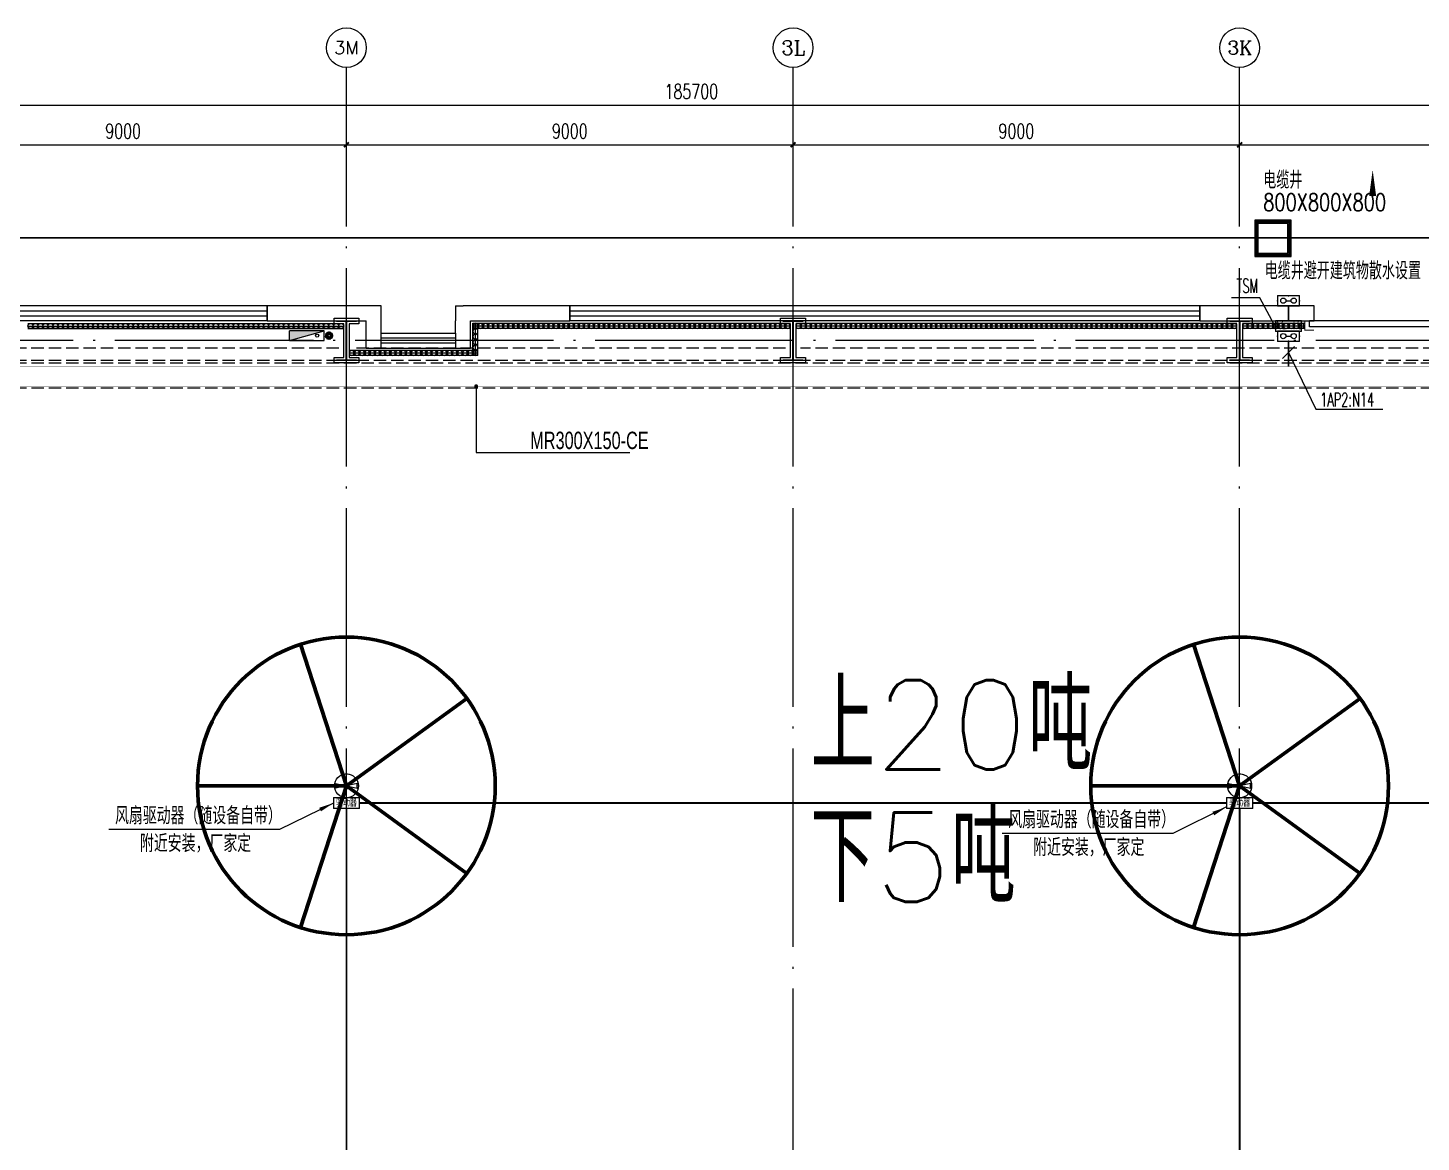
# Model space of a CAD drawing. Extents: x -1396510 to 1250330, y -1892470 to 1623980.
# Drawn here: x -234274 to -206197, y -1304230 to -1281770 of the extents above; entities that cross this region are included whole.
import ezdxf
from ezdxf.enums import TextEntityAlignment as Align

# ---------------------------------------------------------------- set-up
doc = ezdxf.new("R2010")
doc.units = 0
doc.header["$LTSCALE"] = 1000
doc.header["$MEASUREMENT"] = 0
for name, pattern in [('10平面$0$DASH', [0.35, 0.25, -0.1]), ('DASH', [0.35, 0.25, -0.1]), ('DOTE', [2.42, 2, -0.2, 0.02, -0.2])]:
    doc.linetypes.add(name, pattern=pattern)
doc.layers.get('Defpoints').update_dxf_attribs({"color": 210})
for name, color, linetype in [('10平面$0$WINDOW', 4, 'Continuous'), ('A-AXIS-D', 1, 'Continuous'), ('A-AXIS-DOTE', 14, 'DOTE'), ('A-AXIS-SYMB', 3, 'Continuous'), ('A-HATCH-2', 251, 'Continuous'), ('A-HRAIL', 173, 'Continuous'), ('A-LIN-V', 9, 'Continuous'), ('A-SFCE', 30, 'Continuous'), ('A-WINDOW', 140, 'Continuous'), ('AS-COLN', 6, 'Continuous'), ('AS-WALL', 40, 'Continuous'), ('CABLETRAY', 4, 'Continuous'), ('CABLETRAY_DIM', 3, 'Continuous'), ('DIM-照明', 3, 'Continuous'), ('DIM-箱柜', 3, 'Continuous'), ('EQUIP-动力', 3, 'Continuous'), ('EQUIP-箱柜', 3, 'Continuous'), ('SB_ZF消火栓', 10, 'Continuous'), ('SB_ZF消火栓M', 10, 'Continuous'), ('TEL_TEXT', 7, 'Continuous'), ('WIRE-照明', 1, 'Continuous'), ('建-窗', 4, 'Continuous'), ('电气', 7, 'Continuous')]:
    doc.layers.add(name, color=color, linetype=linetype)
doc.layers.add('A-云线2', color=3, linetype='Continuous', plot=False)
doc.layers.add('LG-ZF消防', color=1, linetype='Continuous', lineweight=60)
doc.styles.add('_TCH_AXIS', font='COMPLEX', dxfattribs={"bigfont": 'GBCBIG'})
doc.styles.add('_TCH_DIM_T3', font='SIMPLEX', dxfattribs={"width": 0.705882, "bigfont": 'GBCBIG'})
doc.styles.add('_TEL_ATTDEF', font='GBENOR', dxfattribs={"width": 0.8, "height": 3, "bigfont": 'GBCBIG'})
doc.styles.add('_TEL_DIM', font='SIMPLEX', dxfattribs={"width": 0.8, "height": 3.5, "bigfont": 'HZTXT'})
doc.styles.add('A-STANDARD', font='SIMPLEX', dxfattribs={"bigfont": 'GBCBIG'})
doc.styles.add('HZTXT5', font='aa.shx', dxfattribs={"width": 0.7, "bigfont": 'hztxt.shx'})
doc.dimstyles.new('_TCH_ARCH&&100', dxfattribs={"dimtxt": 297.5, "dimasz": 100, "dimexe": 100, "dimexo": 100, "dimgap": 126.25, "dimtad": 1, "dimdec": 0, "dimzin": 0, "dimdsep": 46, "dimtxsty": '_TCH_DIM_T3', "dimblk": 'ARCHTICK', "dimcen": 0.09, "dimclrt": 7, "dimazin": 2, "dimtfac": 1, "dimtdec": 0, "dimtix": 1, "dimtmove": 2, "dimatfit": 3, "dimfxl": 0, "dimtolj": 1, "dimtzin": 0, "dimarcsym": 0})

# ---------------------------------------------------------------- blocks, each defined once
blk = doc.blocks.new('G$C2F382D44')
at = {"color": 0, "style": 'A-STANDARD'}
for s, p in [('上20吨', (-2949, 425)), ('下5吨', (-2952, -2245))]:
    blk.add_text(s, height=1800, dxfattribs=at).set_placement(p)
blk = doc.blocks.new('4324324')
at = {"layer": 'A-HATCH-2', "color": 8, "linetype": 'DASH'}
for p, q in [((-294754, 620270), (-135554, 620270)), ((-294754, 619770), (-135554, 619770))]:
    blk.add_line(p, q, dxfattribs=at)
blk = doc.blocks.new('w4324324')
at = {"layer": 'A-HATCH-2', "color": 0, "lineweight": 60}
for q in [(-1694760, 686605), (-1697614, 684532), (-1691907, 684532), (-1696524, 681178), (-1692997, 681178)]:
    blk.add_line((-1694760, 683605), q, dxfattribs=at)
blk.add_circle((-1694760, 683605), 3000, dxfattribs=at)
blk = doc.blocks.new('342343')
at = {"layer": 'A-LIN-V', "color": 8}
for p in [(1084560, 27556), (1084560, 9556)]:
    blk.add_blockref('w4324324', p, dxfattribs=at)
blk = doc.blocks.new('w42343243')
at = {"layer": 'A-HATCH-2', "color": 8}
blk.add_lwpolyline([(-165104, 621070), (-164604, 621070), (-164604, 620958), (-164800, 620958), (-164800, 620282), (-164604, 620282), (-164604, 620170), (-165104, 620170), (-165104, 620282), (-164908, 620282), (-164908, 620958), (-165104, 620958)], close=True, dxfattribs=at)
at = {"layer": 'AS-COLN', "color": 3}
blk.add_lwpolyline([(-165054, 621020), (-164654, 621020), (-164654, 621008), (-164850, 621008), (-164850, 620232), (-164654, 620232), (-164654, 620220), (-165054, 620220), (-165054, 620232), (-164858, 620232), (-164858, 621008), (-165054, 621008)], close=True, dxfattribs=at)
blk = doc.blocks.new('42343')
at = {"layer": 'A-WINDOW'}
for p in [(-63000, 100), (-54000, 100), (-45000, 100)]:
    blk.add_blockref('w42343243', p, dxfattribs=at)
blk = doc.blocks.new('3333')
at = {"layer": 'A-SFCE', "const_width": 20}
blk.add_lwpolyline([(-227064, 766320), (-227064, 766510), (-227244, 766510), (-227244, 766320)], dxfattribs=at)
blk = doc.blocks.new('A$C5D961328')
at = {"layer": 'SB_ZF消火栓'}
blk.add_hatch(color=256, dxfattribs=at).paths.add_polyline_path([(0, 40), (700, 40), (700, 240)])
for p, q in [((700, 240), (0, 240)), ((0, 240), (0, 40)), ((700, 240), (0, 40)), ((0, 40), (700, 40)), ((700, 240), (700, 40))]:
    blk.add_line(p, q, dxfattribs=at)
at = {"layer": 'SB_ZF消火栓', "color": 1}
blk.add_circle((140, 140), 32.5, dxfattribs=at)
blk = doc.blocks.new('we42342343234')
at = {"layer": 'LG-ZF消防'}
blk.add_circle((-228204, 620820), 50, dxfattribs=at)
at = {"layer": 'SB_ZF消火栓M', "rotation": 180}
blk.add_blockref('A$C5D961328', (-228304, 620960), dxfattribs=at)
blk = doc.blocks.new('_ArchTick')
at = {"color": 0, "linetype": 'ByBlock', "const_width": 0.4}
blk.add_lwpolyline([(-0.5, -0.5), (0.5, 0.5)], dxfattribs=at)
blk = doc.blocks.new('*D5842')
at = {"layer": 'A-AXIS-D', "color": 0, "lineweight": -2, "transparency": 16777216}
for p, q in [((76000, 3190), (76000, 4048)), ((76000, 3948), (85000, 3948)), ((85000, 3190), (85000, 4048))]:
    blk.add_line(p, q, dxfattribs=at)
at = {"layer": 'Defpoints', "color": 0, "transparency": 16777216}
for p in [(85000, 3948), (76000, 3090), (85000, 3090)]:
    blk.add_point(p, dxfattribs=at)
at = {"layer": 'A-AXIS-D', "color": 0, "lineweight": -2, "transparency": 16777216, "xscale": 100, "yscale": 100, "zscale": 100, "rotation": 180}
blk.add_blockref('_ArchTick', (76000, 3948), dxfattribs=at)
at = {"layer": 'A-AXIS-D', "color": 0, "lineweight": -2, "transparency": 16777216, "xscale": 100, "yscale": 100, "zscale": 100}
blk.add_blockref('_ArchTick', (85000, 3948), dxfattribs=at)
at = {"layer": 'A-AXIS-D', "color": 7, "transparency": 16777216, "insert": (80500, 4223), "char_height": 297.5, "attachment_point": 5, "style": '_TCH_DIM_T3'}
blk.add_mtext('\\A1;9000', dxfattribs=at)
blk = doc.blocks.new('*D5843')
at = {"layer": 'A-AXIS-D', "color": 0, "lineweight": -2, "transparency": 16777216}
for p, q in [((85000, 3190), (85000, 4048)), ((85000, 3948), (94000, 3948)), ((94000, 3190), (94000, 4048))]:
    blk.add_line(p, q, dxfattribs=at)
at = {"layer": 'Defpoints', "color": 0, "transparency": 16777216}
for p in [(94000, 3948), (85000, 3090), (94000, 3090)]:
    blk.add_point(p, dxfattribs=at)
at = {"layer": 'A-AXIS-D', "color": 0, "lineweight": -2, "transparency": 16777216, "xscale": 100, "yscale": 100, "zscale": 100, "rotation": 180}
blk.add_blockref('_ArchTick', (85000, 3948), dxfattribs=at)
at = {"layer": 'A-AXIS-D', "color": 0, "lineweight": -2, "transparency": 16777216, "xscale": 100, "yscale": 100, "zscale": 100}
blk.add_blockref('_ArchTick', (94000, 3948), dxfattribs=at)
at = {"layer": 'A-AXIS-D', "color": 7, "transparency": 16777216, "insert": (89500, 4223), "char_height": 297.5, "attachment_point": 5, "style": '_TCH_DIM_T3'}
blk.add_mtext('\\A1;9000', dxfattribs=at)
blk = doc.blocks.new('*D5844')
at = {"layer": 'A-AXIS-D', "color": 0, "lineweight": -2, "transparency": 16777216}
for p, q in [((94000, 3190), (94000, 4048)), ((94000, 3948), (103000, 3948)), ((103000, 3190), (103000, 4048))]:
    blk.add_line(p, q, dxfattribs=at)
at = {"layer": 'Defpoints', "color": 0, "transparency": 16777216}
for p in [(103000, 3948), (94000, 3090), (103000, 3090)]:
    blk.add_point(p, dxfattribs=at)
at = {"layer": 'A-AXIS-D', "color": 0, "lineweight": -2, "transparency": 16777216, "xscale": 100, "yscale": 100, "zscale": 100, "rotation": 180}
blk.add_blockref('_ArchTick', (94000, 3948), dxfattribs=at)
at = {"layer": 'A-AXIS-D', "color": 0, "lineweight": -2, "transparency": 16777216, "xscale": 100, "yscale": 100, "zscale": 100}
blk.add_blockref('_ArchTick', (103000, 3948), dxfattribs=at)
at = {"layer": 'A-AXIS-D', "color": 7, "transparency": 16777216, "insert": (98500, 4223), "char_height": 297.5, "attachment_point": 5, "style": '_TCH_DIM_T3'}
blk.add_mtext('\\A1;9000', dxfattribs=at)
blk = doc.blocks.new('*D5845')
at = {"layer": 'A-AXIS-D', "color": 0, "lineweight": -2, "transparency": 16777216}
for p, q in [((103000, 3190), (103000, 4048)), ((103000, 3948), (112000, 3948)), ((112000, 3190), (112000, 4048))]:
    blk.add_line(p, q, dxfattribs=at)
at = {"layer": 'Defpoints', "color": 0, "transparency": 16777216}
for p in [(112000, 3948), (103000, 3090), (112000, 3090)]:
    blk.add_point(p, dxfattribs=at)
at = {"layer": 'A-AXIS-D', "color": 0, "lineweight": -2, "transparency": 16777216, "xscale": 100, "yscale": 100, "zscale": 100, "rotation": 180}
blk.add_blockref('_ArchTick', (103000, 3948), dxfattribs=at)
at = {"layer": 'A-AXIS-D', "color": 0, "lineweight": -2, "transparency": 16777216, "xscale": 100, "yscale": 100, "zscale": 100}
blk.add_blockref('_ArchTick', (112000, 3948), dxfattribs=at)
at = {"layer": 'A-AXIS-D', "color": 7, "transparency": 16777216, "insert": (107500, 4223), "char_height": 297.5, "attachment_point": 5, "style": '_TCH_DIM_T3'}
blk.add_mtext('\\A1;9000', dxfattribs=at)
blk = doc.blocks.new('*D5855')
at = {"layer": 'A-AXIS-D', "color": 0, "lineweight": -2, "transparency": 16777216}
for p, q in [((-900, 3290), (-900, 4848)), ((184800, 3290), (184800, 4848)), ((-900, 4748), (184800, 4748))]:
    blk.add_line(p, q, dxfattribs=at)
at = {"layer": 'Defpoints', "color": 0, "transparency": 16777216}
for p in [(184800, 4748), (-900, 3190), (184800, 3190)]:
    blk.add_point(p, dxfattribs=at)
at = {"layer": 'A-AXIS-D', "color": 0, "lineweight": -2, "transparency": 16777216, "xscale": 100, "yscale": 100, "zscale": 100, "rotation": 180}
blk.add_blockref('_ArchTick', (-900, 4748), dxfattribs=at)
at = {"layer": 'A-AXIS-D', "color": 0, "lineweight": -2, "transparency": 16777216, "xscale": 100, "yscale": 100, "zscale": 100}
blk.add_blockref('_ArchTick', (184800, 4748), dxfattribs=at)
at = {"layer": 'A-AXIS-D', "color": 7, "transparency": 16777216, "insert": (91950, 5023), "char_height": 297.5, "attachment_point": 5, "style": '_TCH_DIM_T3'}
blk.add_mtext('\\A1;185700', dxfattribs=at)
blk = doc.blocks.new('99平面图例外参$0$$LinePat$圆环')
for points in [[(0, 150), (300, 150)], [(0, 0), (300, 0)], [(0, -150), (300, -150)]]:
    blk.add_lwpolyline(points)
at = {"color": 0}
blk.add_circle((150, 0), 150, dxfattribs=at)
blk = doc.blocks.new('10平面$0$$DorLib2D$00000126')
at = {"color": 0, "linetype": 'Continuous'}
for p, q in [((-0.532, 0.5), (-0.532, 0.9)), ((0.532, 0.9), (0.532, 0.5))]:
    blk.add_line(p, q, dxfattribs=at)
at = {"color": 0, "linetype": '10平面$0$DASH'}
for p, q in [((-0.532, 0.9), (0.532, 0.9)), ((-0.532, 0.5), (0.532, 0.5))]:
    blk.add_line(p, q, dxfattribs=at)
blk = doc.blocks.new('WINDOW2DLIB$DYNSTYLE$00000005')
at = {"color": 0}
for points in [[(-0.5, 0.5), (-0.5, -0.5)], [(-0.5, 0.5), (0.5, 0.5)], [(0.5, -0.5), (0.5, 0.5)], [(0.5, 0.1667), (-0.5, 0.1667)], [(0.5, -0.1667), (-0.5, -0.1667)], [(-0.5, -0.5), (0.5, -0.5)]]:
    blk.add_lwpolyline(points, dxfattribs=at)
blk = doc.blocks.new('$equip$00002854')
for p, q in [((-0.625, 0.13), (-0.102, 0.021)), ((-0.625, -0.13), (-0.625, 0.13)), ((0.625, 0.13), (0.102, 0.021)), ((0.625, -0.13), (0.625, 0.13)), ((-0.102, -0.021), (-0.625, -0.13)), ((0.102, -0.021), (0.625, -0.13))]:
    blk.add_line(p, q)
at = {"const_width": 0.0571}
blk.add_lwpolyline([(-0.688, 0, 1), (0.688, 0, 1), (-0.688, 0, 1.215985)], format="xyb", dxfattribs=at)
for radius in [0.688, 0.104]:
    blk.add_circle((0, 0), radius)
for p in [(-0.688, 0), (0, 0.688), (0.688, 0), (0, -0.688)]:
    blk.add_point(p)
at = {"color": 7, "style": '_TEL_DIM', "flags": 1}
for tag in ['A', 'REMARK']:
    blk.add_attdef(tag, text='', height=0.00002, dxfattribs=at).set_placement((0, 0), align=Align.MIDDLE_CENTER)
blk = doc.blocks.new('$equip$00002926')
for p, q in [((0.75, 0.6), (-0.75, 0.6)), ((-0.75, 0.6), (-0.75, 0)), ((-0.75, 0), (0.75, 0)), ((0.75, 0), (0.75, 0.6))]:
    blk.add_line(p, q)
at = {"const_width": 0.0571}
blk.add_lwpolyline([(-0.75, 0.6), (-0.75, 0), (0.75, 0), (0.75, 0.6), (-0.75, 0.6), (-0.75, 0)], dxfattribs=at)
for p in [(-0.75, 0.3), (0, 0.6), (0, 0), (0.75, 0.3)]:
    blk.add_point(p)
at = {"color": 7, "style": '_TEL_DIM'}
blk.add_attdef('$TEXT$', text='', height=0.4, dxfattribs=at).set_placement((0, 0.3), align=Align.MIDDLE_CENTER)
at = {"color": 7, "style": '_TEL_DIM', "flags": 1}
for tag in ['A', 'REMARK']:
    blk.add_attdef(tag, text='', height=0.00002, dxfattribs=at).set_placement((0, 0), align=Align.MIDDLE_CENTER)
blk = doc.blocks.new('qd电缆手井')
at = {"layer": '电气', "color": 7}
for p, q in [((-239, 216), (211, 216)), ((-239, -234), (-239, 216)), ((-198, -193), (-198, 175)), ((-198, 175), (171, 175)), ((171, 175), (171, -193)), ((211, 216), (211, -234)), ((211, -234), (-239, -234)), ((171, -193), (-198, -193))]:
    blk.add_line(p, q, dxfattribs=at)
at = {"layer": '电气', "color": 8, "const_width": 30}
blk.add_lwpolyline([(-218, 182), (-218, -214), (191, -214), (191, 196), (-233, 196)], dxfattribs=at)
blk = doc.blocks.new('$equip$00002708')
for p, q in [((-0.75, 0.6), (-0.75, 0)), ((0.75, 0.6), (-0.75, 0.6)), ((-0.75, 0), (0.75, 0)), ((0.75, 0), (0.75, 0.6))]:
    blk.add_line(p, q)
at = {"const_width": 0.0571}
blk.add_lwpolyline([(-0.75, 0.6), (-0.75, 0), (0.75, 0), (0.75, 0.6), (-0.75, 0.6), (-0.75, 0)], dxfattribs=at)
for p in [(-0.75, 0.3), (0, 0.6), (0, 0), (0.75, 0.3)]:
    blk.add_point(p)
at = {"color": 7, "style": '_TEL_DIM', "flags": 1}
for tag in ['REMARK', 'A']:
    blk.add_attdef(tag, text='', height=0.4, dxfattribs=at).set_placement((0, 0), align=Align.MIDDLE_CENTER)
at = {"color": 7, "style": '_TEL_DIM'}
blk.add_attdef('$TEXT$', text='', height=0.4, dxfattribs=at).set_placement((0, 0.3), align=Align.MIDDLE_CENTER)
blk = doc.blocks.new('$equip$00002868')
for p, q in [((-0.625, 0.292), (-0.625, -0.292)), ((0.625, 0.292), (-0.625, 0.292)), ((-0.15, 0.008), (0.15, 0.008)), ((0.625, -0.292), (0.625, 0.292)), ((-0.625, -0.292), (0.625, -0.292))]:
    blk.add_line(p, q)
at = {"const_width": 0.0571}
blk.add_lwpolyline([(-0.625, 0.292), (-0.625, -0.292), (0.625, -0.292), (0.625, 0.292), (-0.625, 0.292), (-0.625, -0.292)], dxfattribs=at)
for centre in [(-0.3, 0.008), (0.3, 0.008)]:
    blk.add_circle(centre, 0.15)
for p in [(-0.625, 0), (0, 0.292), (0.625, 0), (0, -0.292)]:
    blk.add_point(p)
at = {"color": 7, "style": '_TEL_DIM', "flags": 1}
for tag in ['A', 'REMARK']:
    blk.add_attdef(tag, text='', height=0.00002, dxfattribs=at).set_placement((0, 0), align=Align.MIDDLE_CENTER)
blk = doc.blocks.new('世赫3#厂房一层0821')
at = {"layer": 'A-AXIS-D'}
for centre in [(85000, 5904), (94000, 5904), (103000, 5904)]:
    blk.add_circle(centre, 400, dxfattribs=at)
at = {"layer": 'A-AXIS-DOTE', "color": 8, "ltscale": 2}
for p, q in [((85000, -79980), (85000, 5514)), ((94000, -79980), (94000, 5514)), ((103000, -79980), (103000, 5514)), ((190814.2, 0), (-5155.8, 0))]:
    blk.add_line(p, q, dxfattribs=at)
at = {"layer": 'A-AXIS-SYMB', "color": 8}
blk.add_lwpolyline([(105680, 1980, 0, 0, 0), (105680, 3440, 0, 140, 0), (105680, 2915, 0, 0, 0)], format="xyseb", dxfattribs=at)
at = {"layer": 'A-SFCE', "linetype": 'DASH'}
for p, q in [((84850, -150), (67150, -150)), ((111850, -150), (94150, -150)), ((84850, -400), (67150, -400)), ((111850, -400), (94150, -400))]:
    blk.add_line(p, q, dxfattribs=at)
at = {"layer": 'A-SFCE', "color": 2, "linetype": 'DASH'}
for p, q in [((93850, -150), (85150, -150)), ((93850, -400), (85150, -400))]:
    blk.add_line(p, q, dxfattribs=at)
at = {"layer": 'AS-WALL'}
for p, q in [((85700, 699.9), (83400, 699.9)), ((83400, 699.9), (83400, 399.9)), ((85700, 149.9), (85700, 699.9)), ((87200, 699.9), (87350, 699.9)), ((87200, 699.9), (87200, 399.9)), ((89500, 699.9), (87350, 699.9)), ((89500, 399.9), (89500, 699.9)), ((104500, 699.9), (102200, 699.9)), ((102200, 699.9), (102200, 399.9)), ((104500, 399.9), (104500, 699.9)), ((83400, 399.9), (85400, 399.9)), ((85400, -150.1), (85400, 399.9)), ((87200, 399.9), (87200, 399.9)), ((87200, 149.9), (87200, 399.9)), ((87500, -150.1), (87500, 399.9)), ((87500, 399.9), (89500, 399.9)), ((102200, 399.9), (104500, 399.9)), ((85700, -150.1), (85700, 149.9)), ((87200, 149.9), (87200, -150.1)), ((85400, -150.1), (85700, -150.1)), ((87200, -150.1), (87500, -150.1))]:
    blk.add_line(p, q, dxfattribs=at)
at = {"color": 8}
blk.add_blockref('G$C2F382D44', (97304.2, -9070), dxfattribs=at)
at = {"layer": '10平面$0$WINDOW', "xscale": 6000, "yscale": 300, "zscale": 300, "rotation": 180}
blk.add_blockref('10平面$0$$DorLib2D$00000126', (107600, 549.9), dxfattribs=at)
at = {"layer": 'A-HRAIL', "yscale": 0.3333333333111111, "zscale": 0.3333333333111111}
for p, xscale, rotation in [((78580.1, 293.9), 0.3368181817957239, 2.040338504593629e-10), ((78681.2, 293.9), 0.3368181817957239, 2.040338504593629e-10), ((78782.2, 293.9), 0.3368181817957239, 2.040338504593629e-10), ((78883.3, 293.9), 0.3368181817957239, 2.040338504593629e-10), ((78984.3, 293.9), 0.3368181817957239, 2.040338504593629e-10), ((79085.4, 293.9), 0.3368181817957239, 2.040338504593629e-10), ((79186.4, 293.9), 0.3368181817957239, 2.040338504593629e-10), ((79287.5, 293.9), 0.3368181817957239, 2.040338504593629e-10), ((79388.5, 293.9), 0.3368181817957239, 2.040338504593629e-10), ((79489.5, 293.9), 0.3368181817957239, 2.040338504593629e-10), ((79590.6, 293.9), 0.3368181817957239, 2.040338504593629e-10), ((79691.6, 293.9), 0.3368181817957239, 2.040338504593629e-10), ((79792.7, 293.9), 0.3368181817957239, 2.040338504593629e-10), ((79893.7, 293.9), 0.3368181817957239, 2.040338504593629e-10), ((79994.8, 293.9), 0.3368181817957239, 2.040338504593629e-10), ((80095.8, 293.9), 0.3368181817957239, 2.040338504593629e-10), ((80196.9, 293.9), 0.3368181817957239, 2.040338504593629e-10), ((80297.9, 293.9), 0.3368181817957239, 2.040338504593629e-10), ((80399, 293.9), 0.3368181817957239, 2.040338504593629e-10), ((80500, 293.9), 0.3368181817957239, 2.040338504593629e-10), ((80601, 293.9), 0.3368181817957239, 2.040338504593629e-10), ((80702.1, 293.9), 0.3368181817957239, 2.040338504593629e-10), ((80803.1, 293.9), 0.3368181817957239, 2.040338504593629e-10), ((80904.2, 293.9), 0.3368181817957239, 2.040338504593629e-10), ((81005.2, 293.9), 0.3368181817957239, 2.040338504593629e-10), ((81106.3, 293.9), 0.3368181817957239, 2.040338504593629e-10), ((81207.3, 293.9), 0.3368181817957239, 2.040338504593629e-10), ((81308.4, 293.9), 0.3368181817957239, 2.040338504593629e-10), ((81409.4, 293.9), 0.3368181817957239, 2.040338504593629e-10), ((81510.5, 293.9), 0.3368181817957239, 2.040338504593629e-10), ((81611.5, 293.9), 0.3368181817957239, 2.040338504593629e-10), ((81712.5, 293.9), 0.3368181817957239, 2.040338504593629e-10), ((81813.6, 293.9), 0.3368181817957239, 2.040338504593629e-10), ((81914.6, 293.9), 0.3368181817957239, 2.040338504593629e-10), ((82015.7, 293.9), 0.3368181817957239, 2.040338504593629e-10), ((82116.7, 293.9), 0.3368181817957239, 2.040338504593629e-10), ((82217.8, 293.9), 0.3368181817957239, 2.040338504593629e-10), ((82318.8, 293.9), 0.3368181817957239, 2.040338504593629e-10), ((82419.9, 293.9), 0.3368181817957239, 2.040338504593629e-10), ((82520.9, 293.9), 0.3368181817957239, 2.040338504593629e-10), ((82622, 293.9), 0.3368181817957239, 2.040338504593629e-10), ((82723, 293.9), 0.3368181817957239, 2.040338504593629e-10), ((82824, 293.9), 0.3368181817957239, 2.040338504593629e-10), ((82925.1, 293.9), 0.3368181817957239, 2.040338504593629e-10), ((83026.1, 293.9), 0.3368181817957239, 2.040338504593629e-10), ((83127.2, 293.9), 0.3368181817957239, 2.040338504593629e-10), ((83228.2, 293.9), 0.3368181817957239, 2.040338504593629e-10), ((83329.3, 293.9), 0.3368181817957239, 2.040338504593629e-10), ((83430.3, 293.9), 0.3368181817957239, 2.040338504593629e-10), ((83531.4, 293.9), 0.3368181817957239, 2.040338504593629e-10), ((83632.4, 293.9), 0.3368181817957239, 2.040338504593629e-10), ((83733.5, 293.9), 0.3368181817957239, 2.040338504593629e-10), ((83834.5, 293.9), 0.3368181817957239, 2.040338504593629e-10), ((83935.5, 293.9), 0.3368181817957239, 2.040338504593629e-10), ((84036.6, 293.9), 0.3368181817957239, 2.040338504593629e-10), ((84137.6, 293.9), 0.3368181817957239, 2.040338504593629e-10), ((84238.7, 293.9), 0.3368181817957239, 2.040338504593629e-10), ((84339.7, 293.9), 0.3368181817957239, 2.040338504593629e-10), ((84440.8, 293.9), 0.3368181817957239, 2.040338504593629e-10), ((84541.8, 293.9), 0.3368181817957239, 2.040338504593629e-10), ((84642.9, 293.9), 0.3368181817957239, 2.040338504593629e-10), ((84743.9, 293.9), 0.3368181817957239, 2.040338504593629e-10), ((84845, 293.9), 0.3368181817957239, 2.040338504593629e-10), ((87600, 241.6), -0.3611111226889233, 270), ((87651.5, 293.9), -0.3384127415242964, 359.9999999997966), ((87753, 293.9), -0.3384127415242964, 359.9999999997966), ((87854.6, 293.9), -0.3384127415242964, 359.9999999997966), ((87956.1, 293.9), -0.3384127415242964, 359.9999999997966), ((88057.6, 293.9), -0.3384127415242964, 359.9999999997966), ((88159.1, 293.9), -0.3384127415242964, 359.9999999997966), ((88260.7, 293.9), -0.3384127415242964, 359.9999999997966), ((88362.2, 293.9), -0.3384127415242964, 359.9999999997966), ((88463.7, 293.9), -0.3384127415242964, 359.9999999997966), ((88565.2, 293.9), -0.3384127415242964, 359.9999999997966), ((88666.8, 293.9), -0.3384127415242964, 359.9999999997966), ((88768.3, 293.9), -0.3384127415242964, 359.9999999997966), ((88869.8, 293.9), -0.3384127415242964, 359.9999999997966), ((88971.3, 293.9), -0.3384127415242964, 359.9999999997966), ((89072.9, 293.9), -0.3384127415242964, 359.9999999997966), ((89174.4, 293.9), -0.3384127415242964, 359.9999999997966), ((89275.9, 293.9), -0.3384127415242964, 359.9999999997966), ((89377.4, 293.9), -0.3384127415242964, 359.9999999997966), ((89479, 293.9), -0.3384127415242964, 359.9999999997966), ((89580.5, 293.9), -0.3384127415242964, 359.9999999997966), ((89682, 293.9), -0.3384127415242964, 359.9999999997966), ((89783.5, 293.9), -0.3384127415242964, 359.9999999997966), ((89885, 293.9), -0.3384127415242964, 359.9999999997966), ((89986.6, 293.9), -0.3384127415242964, 359.9999999997966), ((90088.1, 293.9), -0.3384127415242964, 359.9999999997966), ((90189.6, 293.9), -0.3384127415242964, 359.9999999997966), ((90291.1, 293.9), -0.3384127415242964, 359.9999999997966), ((90392.7, 293.9), -0.3384127415242964, 359.9999999997966), ((90494.2, 293.9), -0.3384127415242964, 359.9999999997966), ((90595.7, 293.9), -0.3384127415242964, 359.9999999997966), ((90697.2, 293.9), -0.3384127415242964, 359.9999999997966), ((90798.8, 293.9), -0.3384127415242964, 359.9999999997966), ((90900.3, 293.9), -0.3384127415242964, 359.9999999997966), ((91001.8, 293.9), -0.3384127415242964, 359.9999999997966), ((91103.3, 293.9), -0.3384127415242964, 359.9999999997966), ((91204.9, 293.9), -0.3384127415242964, 359.9999999997966), ((91306.4, 293.9), -0.3384127415242964, 359.9999999997966), ((91407.9, 293.9), -0.3384127415242964, 359.9999999997966), ((91509.4, 293.9), -0.3384127415242964, 359.9999999997966), ((91611, 293.9), -0.3384127415242964, 359.9999999997966), ((91712.5, 293.9), -0.3384127415242964, 359.9999999997966), ((91814, 293.9), -0.3384127415242964, 359.9999999997966), ((91915.5, 293.9), -0.3384127415242964, 359.9999999997966), ((92017, 293.9), -0.3384127415242964, 359.9999999997966), ((92118.6, 293.9), -0.3384127415242964, 359.9999999997966), ((92220.1, 293.9), -0.3384127415242964, 359.9999999997966), ((92321.6, 293.9), -0.3384127415242964, 359.9999999997966), ((92423.1, 293.9), -0.3384127415242964, 359.9999999997966), ((92524.7, 293.9), -0.3384127415242964, 359.9999999997966), ((92626.2, 293.9), -0.3384127415242964, 359.9999999997966), ((92727.7, 293.9), -0.3384127415242964, 359.9999999997966), ((92829.2, 293.9), -0.3384127415242964, 359.9999999997966), ((92930.8, 293.9), -0.3384127415242964, 359.9999999997966), ((93032.3, 293.9), -0.3384127415242964, 359.9999999997966), ((93133.8, 293.9), -0.3384127415242964, 359.9999999997966), ((93235.3, 293.9), -0.3384127415242964, 359.9999999997966), ((93336.9, 293.9), -0.3384127415242964, 359.9999999997966), ((93438.4, 293.9), -0.3384127415242964, 359.9999999997966), ((93539.9, 293.9), -0.3384127415242964, 359.9999999997966), ((93641.4, 293.9), -0.3384127415242964, 359.9999999997966), ((93743, 293.9), -0.3384127415242964, 359.9999999997966), ((93844.5, 293.9), -0.3384127415242964, 359.9999999997966), ((93946, 293.9), -0.3384127415242964, 359.9999999997966), ((94155, 293.9), -0.3368181817957273, 359.9999999997967), ((94256.1, 293.9), -0.3368181817957273, 359.9999999997967), ((94357.1, 293.9), -0.3368181817957273, 359.9999999997967), ((94458.2, 293.9), -0.3368181817957273, 359.9999999997967), ((94559.2, 293.9), -0.3368181817957273, 359.9999999997967), ((94660.3, 293.9), -0.3368181817957273, 359.9999999997967), ((94761.3, 293.9), -0.3368181817957273, 359.9999999997967), ((94862.4, 293.9), -0.3368181817957273, 359.9999999997967), ((94963.4, 293.9), -0.3368181817957273, 359.9999999997967), ((95064.5, 293.9), -0.3368181817957273, 359.9999999997967), ((95165.5, 293.9), -0.3368181817957273, 359.9999999997967), ((95266.5, 293.9), -0.3368181817957273, 359.9999999997967), ((95367.6, 293.9), -0.3368181817957273, 359.9999999997967), ((95468.6, 293.9), -0.3368181817957273, 359.9999999997967), ((95569.7, 293.9), -0.3368181817957273, 359.9999999997967), ((95670.7, 293.9), -0.3368181817957273, 359.9999999997967), ((95771.8, 293.9), -0.3368181817957273, 359.9999999997967), ((95872.8, 293.9), -0.3368181817957273, 359.9999999997967), ((95973.9, 293.9), -0.3368181817957273, 359.9999999997967), ((96074.9, 293.9), -0.3368181817957273, 359.9999999997967), ((96176, 293.9), -0.3368181817957273, 359.9999999997967), ((96277, 293.9), -0.3368181817957273, 359.9999999997967), ((96378, 293.9), -0.3368181817957273, 359.9999999997967), ((96479.1, 293.9), -0.3368181817957273, 359.9999999997967), ((96580.1, 293.9), -0.3368181817957273, 359.9999999997967), ((96681.2, 293.9), -0.3368181817957273, 359.9999999997967), ((96782.2, 293.9), -0.3368181817957273, 359.9999999997967), ((96883.3, 293.9), -0.3368181817957273, 359.9999999997967), ((96984.3, 293.9), -0.3368181817957273, 359.9999999997967), ((97085.4, 293.9), -0.3368181817957273, 359.9999999997967), ((97186.4, 293.9), -0.3368181817957273, 359.9999999997967), ((97287.5, 293.9), -0.3368181817957273, 359.9999999997967), ((97388.5, 293.9), -0.3368181817957273, 359.9999999997967), ((97489.5, 293.9), -0.3368181817957273, 359.9999999997967), ((97590.6, 293.9), -0.3368181817957273, 359.9999999997967), ((97691.6, 293.9), -0.3368181817957273, 359.9999999997967), ((97792.7, 293.9), -0.3368181817957273, 359.9999999997967), ((97893.7, 293.9), -0.3368181817957273, 359.9999999997967), ((97994.8, 293.9), -0.3368181817957273, 359.9999999997967), ((98095.8, 293.9), -0.3368181817957273, 359.9999999997967), ((98196.9, 293.9), -0.3368181817957273, 359.9999999997967), ((98297.9, 293.9), -0.3368181817957273, 359.9999999997967), ((98399, 293.9), -0.3368181817957273, 359.9999999997967), ((98500, 293.9), -0.3368181817957273, 359.9999999997967), ((98601, 293.9), -0.3368181817957273, 359.9999999997967), ((98702.1, 293.9), -0.3368181817957273, 359.9999999997967), ((98803.1, 293.9), -0.3368181817957273, 359.9999999997967), ((98904.2, 293.9), -0.3368181817957273, 359.9999999997967), ((99005.2, 293.9), -0.3368181817957273, 359.9999999997967), ((99106.3, 293.9), -0.3368181817957273, 359.9999999997967), ((99207.3, 293.9), -0.3368181817957273, 359.9999999997967), ((99308.4, 293.9), -0.3368181817957273, 359.9999999997967), ((99409.4, 293.9), -0.3368181817957273, 359.9999999997967), ((99510.5, 293.9), -0.3368181817957273, 359.9999999997967), ((99611.5, 293.9), -0.3368181817957273, 359.9999999997967), ((99712.5, 293.9), -0.3368181817957273, 359.9999999997967), ((99813.6, 293.9), -0.3368181817957273, 359.9999999997967), ((99914.6, 293.9), -0.3368181817957273, 359.9999999997967), ((100015.7, 293.9), -0.3368181817957273, 359.9999999997967), ((100116.7, 293.9), -0.3368181817957273, 359.9999999997967), ((100217.8, 293.9), -0.3368181817957273, 359.9999999997967), ((100318.8, 293.9), -0.3368181817957273, 359.9999999997967), ((100419.9, 293.9), -0.3368181817957273, 359.9999999997967), ((100520.9, 293.9), -0.3368181817957273, 359.9999999997967), ((100622, 293.9), -0.3368181817957273, 359.9999999997967), ((100723, 293.9), -0.3368181817957273, 359.9999999997967), ((100824, 293.9), -0.3368181817957273, 359.9999999997967), ((100925.1, 293.9), -0.3368181817957273, 359.9999999997967), ((101026.1, 293.9), -0.3368181817957273, 359.9999999997967), ((101127.2, 293.9), -0.3368181817957273, 359.9999999997967), ((101228.2, 293.9), -0.3368181817957273, 359.9999999997967), ((101329.3, 293.9), -0.3368181817957273, 359.9999999997967), ((101430.3, 293.9), -0.3368181817957273, 359.9999999997967), ((101531.4, 293.9), -0.3368181817957273, 359.9999999997967), ((101632.4, 293.9), -0.3368181817957273, 359.9999999997967), ((101733.5, 293.9), -0.3368181817957273, 359.9999999997967), ((101834.5, 293.9), -0.3368181817957273, 359.9999999997967), ((101935.5, 293.9), -0.3368181817957273, 359.9999999997967), ((102036.6, 293.9), -0.3368181817957273, 359.9999999997967), ((102137.6, 293.9), -0.3368181817957273, 359.9999999997967), ((102238.7, 293.9), -0.3368181817957273, 359.9999999997967), ((102339.7, 293.9), -0.3368181817957273, 359.9999999997967), ((102440.8, 293.9), -0.3368181817957273, 359.9999999997967), ((102541.8, 293.9), -0.3368181817957273, 359.9999999997967), ((102642.9, 293.9), -0.3368181817957273, 359.9999999997967), ((102743.9, 293.9), -0.3368181817957273, 359.9999999997967), ((102845, 293.9), -0.3368181817957273, 359.9999999997967), ((102946, 293.9), -0.3368181817957273, 359.9999999997967), ((103157.8, 293.9), -0.3461108940266491, 359.9999999997966), ((103261.7, 293.9), -0.3461108940266491, 359.9999999997966), ((103365.5, 293.9), -0.3461108940266491, 359.9999999997966), ((103469.3, 293.9), -0.3461108940266491, 359.9999999997966), ((103573.2, 293.9), -0.3461108940266491, 359.9999999997966), ((103677, 293.9), -0.3461108940266491, 359.9999999997966), ((103780.8, 293.9), -0.3461108940266491, 359.9999999997966), ((103884.7, 293.9), -0.3461108940266491, 359.9999999997966), ((103988.5, 293.9), -0.3461108940266491, 359.9999999997966), ((104092.3, 293.9), -0.3461108940266491, 359.9999999997966), ((104196.2, 293.9), -0.3461108940266491, 359.9999999997966), ((104300, 293.9), -0.3461108940266491, 359.9999999997966), ((87600, 133.3), -0.3611111226889233, 270), ((87600, 24.9), -0.3611111226889233, 270), ((87600, -83.4), -0.3611111226889233, 270), ((87600, -191.7), -0.3611111226889233, 270), ((87600, -300.1), -0.3611111226889233, 270)]:
    blk.add_blockref('99平面图例外参$0$$LinePat$圆环', p, dxfattribs=dict(at, xscale=xscale, rotation=rotation))
at = {"layer": 'A-HRAIL', "xscale": -0.3461333288160676, "yscale": 0.3333333333111111, "zscale": 0.3333333333111111}
for p in [(85157.8, -250.1), (85261.7, -250.1), (85365.5, -250.1), (85469.4, -250.1), (85573.2, -250.1), (85677, -250.1), (85780.9, -250.1), (85884.7, -250.1), (85988.6, -250.1), (86092.4, -250.1), (86196.2, -250.1), (86300.1, -250.1), (86403.9, -250.1), (86507.8, -250.1), (86611.6, -250.1), (86715.4, -250.1), (86819.3, -250.1), (86923.1, -250.1), (87027, -250.1), (87130.8, -250.1), (87234.6, -250.1), (87338.5, -250.1), (87442.3, -250.1), (87546.2, -250.1), (87650, -250.1)]:
    blk.add_blockref('99平面图例外参$0$$LinePat$圆环', p, dxfattribs=at)
at = {"layer": 'A-LIN-V', "color": 8, "rotation": 90}
blk.add_blockref('342343', (796160.7, 601225), dxfattribs=at)
at = {"layer": 'A-SFCE', "rotation": 90}
blk.add_blockref('3333', (870820.8, 227454.1), dxfattribs=at)
at = {"layer": 'A-WINDOW'}
for name in ['42343', '4324324']:
    blk.add_blockref(name, (312854.2, -620720), dxfattribs=at)
at = {"layer": 'SB_ZF消火栓'}
blk.add_blockref('we42342343234', (312854.2, -620720), dxfattribs=at)
at = {"layer": '建-窗', "zscale": 300}
for p, xscale, yscale, rotation in [((72950, 549.9), -20900, -300, 359.9999999994902), ((95850, 549.9), -12700, -300, 359.999999999664), ((86450, -0.1), -1500, 300, 179.9999999999555)]:
    blk.add_blockref('WINDOW2DLIB$DYNSTYLE$00000005', p, dxfattribs=dict(at, xscale=xscale, yscale=yscale, rotation=rotation))
at = {"layer": 'A-AXIS-D', "color": 7, "style": '_TCH_AXIS'}
for s, height, p, p2 in [('3M', 260.31, (84752.1, 5773.8), (85247.9, 5773.8)), ('3L', 294.28, (93761.8, 5756.8), (94238.2, 5756.8)), ('3K', 270.86, (102754.9, 5768.5), (103245.1, 5768.5))]:
    blk.add_text(s, height=height, dxfattribs=at).set_placement(p, p2, align=Align.FIT)
at = {"layer": 'A-AXIS-D'}
for base, p1, p2, picture, middle in [((184800, 4747.8), (-900, 3189.8), (184800, 3189.8), '*D5855', (91950, 5022.8)), ((85000, 3947.8), (76000, 3089.8), (85000, 3089.8), '*D5842', (80500, 4222.8)), ((94000, 3947.8), (85000, 3089.8), (94000, 3089.8), '*D5843', (89500, 4222.8)), ((103000, 3947.8), (94000, 3089.8), (103000, 3089.8), '*D5844', (98500, 4222.8)), ((112000, 3947.8), (103000, 3089.8), (112000, 3089.8), '*D5845', (107500, 4222.8))]:
    dim = blk.add_linear_dim(base=base, p1=p1, p2=p2, angle=0, dimstyle='_TCH_ARCH&&100', dxfattribs=at)
    dim.commit()
    dim.dimension.update_dxf_attribs({"geometry": picture, "text_midpoint": middle, "dimtype": 161})

msp = doc.modelspace()

# ---------------------------------------------------------------- linework, layer by layer
at = {"layer": 'CABLETRAY', "const_width": 7.5}
for points in [[(-293730, -1288594), (-135970, -1288594)], [(-135970, -1288994), (-293730, -1288994)]]:
    msp.add_lwpolyline(points, dxfattribs=at)
at = {"layer": 'CABLETRAY_DIM'}
for p, q in [((-225240, -1288994), (-225240, -1290330)), ((-225240, -1290330), (-222140, -1290330))]:
    msp.add_line(p, q, dxfattribs=at)
at = {"layer": 'CABLETRAY_DIM', "const_width": 40}
msp.add_lwpolyline([(-225240, -1288974, 1), (-225240, -1289014, 1)], format="xyb", close=True, dxfattribs=at)
at = {"layer": 'DIM-照明'}
msp.add_line((-208746.3, -1288190.2), (-208993.7, -1288437.7), dxfattribs=at)
for points in [[(-208870, -1288314), (-208320, -1289454)], [(-208320, -1289454), (-206969, -1289454)]]:
    msp.add_lwpolyline(points, dxfattribs=at)
at = {"layer": 'DIM-箱柜'}
for p, q in [((-209450, -1287214), (-210020.9, -1287214)), ((-209152.6, -1287762.1), (-209450, -1287214)), ((-228116.7, -1297394.6), (-229200, -1297929)), ((-210116.7, -1297474.6), (-211200, -1298009)), ((-229200, -1297929), (-232640, -1297929)), ((-211200, -1298009), (-214640, -1298009))]:
    msp.add_line(p, q, dxfattribs=at)
for points in [[(-228116.7, -1297394.6, 0, 80, 0), (-228385.7, -1297527.3, 0, 0, 0)], [(-210116.7, -1297474.6, 0, 80, 0), (-210385.7, -1297607.3, 0, 0, 0)]]:
    msp.add_lwpolyline(points, format="xyseb", dxfattribs=at)
at = {"layer": 'WIRE-照明', "linetype": 'Continuous', "const_width": 35}
for points in [[(-304397.1, -1286004.4), (-126241.4, -1286004.4)], [(-208870, -1287674), (-208870, -1287374)], [(-208870, -1288594), (-208870, -1288088.2)], [(-227591.7, -1297394.6), (-210116.7, -1297394.6)], [(-209591.7, -1297394.6), (-192116.7, -1297394.6)], [(-227854.2, -1314758.3), (-227854.2, -1297499.6)], [(-209854.2, -1314758.3), (-209854.2, -1297499.6)]]:
    msp.add_lwpolyline(points, dxfattribs=at)

# ---------------------------------------------------------------- block references
at = {"layer": 'A-云线2'}
msp.add_blockref('世赫3#厂房一层0821', (-312854.2, -1288074), dxfattribs=at)
at = {"layer": 'EQUIP-动力', "linetype": 'ByBlock', "xscale": 350, "yscale": 350, "zscale": 350}
for p in [(-208870, -1287271.9), (-208870, -1287986.1)]:
    msp.add_blockref('$equip$00002868', p, dxfattribs=at)
at = {"layer": 'EQUIP-动力', "xscale": 350, "yscale": 350, "zscale": 350}
for p in [(-227854.2, -1297049), (-209854.2, -1297049)]:
    msp.add_blockref('$equip$00002854', p, dxfattribs=at)
at = {"layer": 'EQUIP-箱柜', "linetype": 'ByBlock'}
ref = msp.add_blockref('$equip$00002708', (-208870, -1287884), dxfattribs=dict(at, xscale=350, yscale=350, zscale=350))
ref.add_attrib('$TEXT$', 'AC-TS', dxfattribs={"layer": '0', "color": 7, "height": 175, "style": '_TEL_ATTDEF'}).set_placement((-208870, -1287760.9), align=Align.MIDDLE_CENTER)
at = {"layer": 'EQUIP-箱柜'}
ref = msp.add_blockref('$equip$00002926', (-227854.2, -1297499.6), dxfattribs=dict(at, xscale=350, yscale=350, zscale=350))
ref.add_attrib('$TEXT$', '驱动器', dxfattribs={"layer": '0', "color": 7, "height": 140, "style": '_TEL_ATTDEF'}).set_placement((-227854.2, -1297394.6), align=Align.MIDDLE_CENTER)
ref = msp.add_blockref('$equip$00002926', (-209854.2, -1297499.6), dxfattribs=dict(at, xscale=350, yscale=350, zscale=350))
ref.add_attrib('$TEXT$', '驱动器', dxfattribs={"layer": '0', "color": 7, "height": 140, "style": '_TEL_ATTDEF'}).set_placement((-209854.2, -1297394.6), align=Align.MIDDLE_CENTER)
at = {"layer": '电气', "xscale": -1.628664022889024, "yscale": 1.628664022889024, "zscale": 1.628664022889024}
msp.add_blockref('qd电缆手井', (-209206.7, -1285997.6), dxfattribs=at)

# ---------------------------------------------------------------- texts
at = {"layer": 'CABLETRAY_DIM', "color": 7, "style": 'HZTXT5', "width": 0.7}
msp.add_text('MR300X150-CE', height=350, dxfattribs=at).set_placement((-224149.7, -1290260))
at = {"layer": 'DIM-照明', "color": 7, "style": '_TEL_DIM', "width": 0.6}
msp.add_text('1AP2:N14', height=280, dxfattribs=at).set_placement((-208232.5, -1289404))
at = {"layer": 'DIM-箱柜', "color": 7, "style": '_TEL_DIM'}
for s, height, width, p in [('TSM', 280, 0.6, (-209915.9, -1287109)), ('风扇驱动器（随设备自带）', 350, 0.8, (-232517.3, -1297824)), ('风扇驱动器（随设备自带）', 350, 0.8, (-214517.3, -1297904)), ('附近安装，厂家定', 350, 0.8, (-232014.6, -1298384)), ('附近安装，厂家定', 350, 0.8, (-214014.6, -1298464))]:
    msp.add_text(s, height=height, dxfattribs=dict(at, width=width)).set_placement(p)
at = {"layer": 'TEL_TEXT', "style": '_TEL_DIM', "width": 0.75}
for s, p in [('电缆井', (-209379.7, -1285011, 0.1)), ('800X800X800', (-209379.7, -1285461, 0.1)), ('电缆井避开建筑物散水设置', (-209349.7, -1286841, 0.1))]:
    msp.add_text(s, height=350, dxfattribs=at).set_placement(p)

doc.saveas('drawing.dxf')
